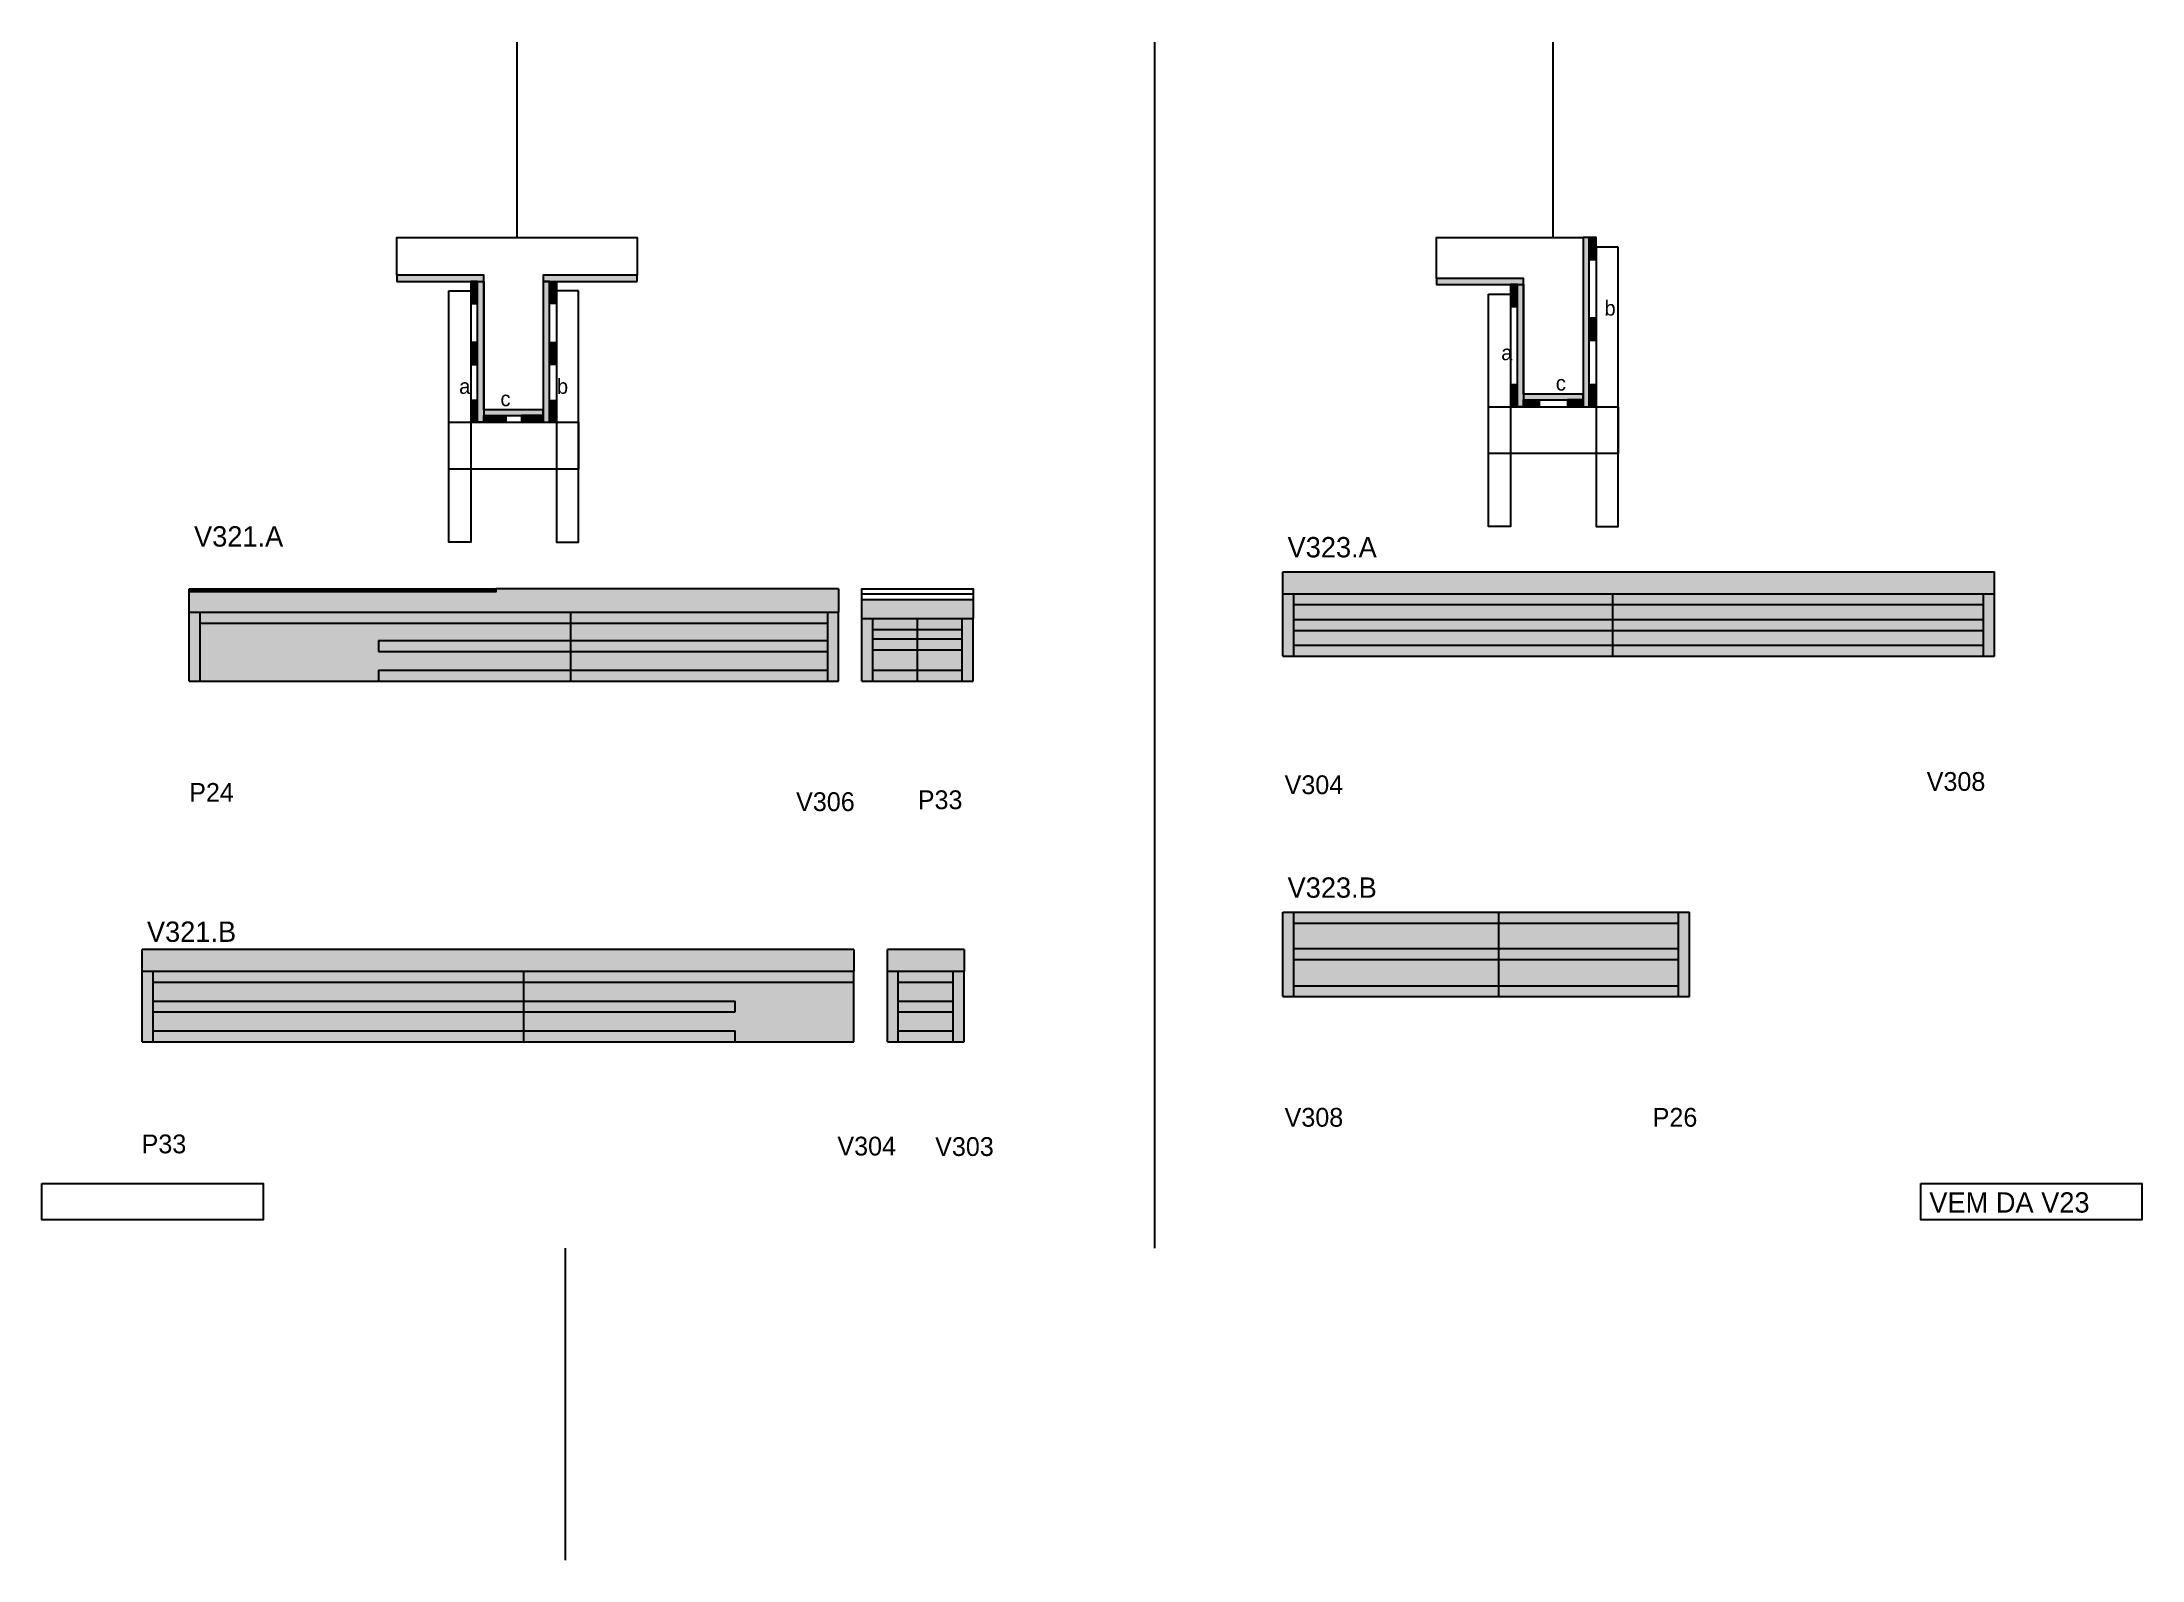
# Model space of a CAD drawing. Header units: metres. Extents: x 6735 to 8077, y 2759 to 3729.
import ezdxf

# ---------------------------------------------------------------- set-up
doc = ezdxf.new("R2010")
doc.units = ezdxf.units.M
for name, color, linetype in [('5', 7, 'Continuous'), ('CONCRETO', 7, 'Continuous'), ('COTA', 7, 'Continuous'), ('detalhes', 7, 'Continuous'), ('Hachura', 7, 'Continuous'), ('Madeira', 7, 'Continuous'), ('Painéis', 7, 'Continuous'), ('REAPROVEITAMENTO', 7, 'Continuous'), ('SARR_2.2x7', 7, 'Continuous'), ('SARR_3.5x7', 7, 'Continuous'), ('SARR_EDITAR', 7, 'Continuous'), ('Texto Seção', 7, 'Continuous')]:
    doc.layers.add(name, color=color, linetype=linetype)

msp = doc.modelspace()

# ---------------------------------------------------------------- hatches: boundary and pattern name
at = {"layer": 'COTA'}
h = msp.add_hatch(color=7, dxfattribs=at)
h.dxf.hatch_style = 1
h.paths.add_polyline_path([(7982.8, 3376), (7982.8, 3390), (7982.8, 3390), (7527.8, 3390), (7527.8, 3390), (7527.8, 3376), (7527.8, 3376), (7982.8, 3376), (7982.8, 3376)])
h = msp.add_hatch(color=7, dxfattribs=at)
h.dxf.hatch_style = 1
h.paths.add_polyline_path([(7024.7, 3377.1), (6828.7, 3377.1), (6828.7, 3377.1), (6828.7, 3364.1), (6828.7, 3364.1), (7243.7, 3364.1), (7243.7, 3364.1), (7243.7, 3379.1), (7243.7, 3379.1), (7024.7, 3379.1), (7024.7, 3379.1), (7024.7, 3377.1)])
h = msp.add_hatch(color=7, dxfattribs=at)
h.dxf.hatch_style = 1
h.paths.add_polyline_path([(7329.7, 3360.1), (7329.7, 3372.1), (7329.7, 3372.1), (7258.7, 3372.1), (7258.7, 3372.1), (7258.7, 3360.1), (7258.7, 3360.1), (7329.7, 3360.1)])
h = msp.add_hatch(color=7, dxfattribs=at)
h.dxf.hatch_style = 1
h.paths.add_polyline_path([(7253.6, 3134.7), (7253.6, 3148.7), (7253.6, 3148.7), (6798.3, 3148.7), (6798.3, 3148.7), (6798.6, 3134.7), (6798.6, 3134.7), (7253.6, 3134.7), (7253.6, 3134.7)])
h = msp.add_hatch(color=7, dxfattribs=at)
h.dxf.hatch_style = 1
h.paths.add_polyline_path([(7324, 3134.7), (7324, 3148.7), (7324, 3148.7), (7275, 3148.7), (7275, 3148.7), (7275, 3134.7), (7275, 3134.7), (7324, 3134.7), (7324, 3134.7)])
at = {"layer": 'Hachura'}
h = msp.add_hatch(color=7, dxfattribs=at)
h.dxf.hatch_style = 1
h.paths.add_polyline_path([(7723.7, 3603.5), (7719.7, 3603.5), (7719.7, 3603.5), (7719.7, 3495.5), (7719.7, 3495.5), (7723.7, 3495.5), (7723.7, 3495.5), (7723.7, 3603.5)])
h = msp.add_hatch(color=7, dxfattribs=at)
h.dxf.hatch_style = 1
h.paths.add_polyline_path([(7723.7, 3589.5), (7728.1, 3589.5), (7728.1, 3589.5), (7728.1, 3603.5), (7728.1, 3603.5), (7723.7, 3603.5), (7723.7, 3603.5), (7723.7, 3589.5)])
h = msp.add_hatch(color=7, dxfattribs=at)
h.dxf.hatch_style = 1
h.paths.add_polyline_path([(7017, 3575.5), (7017, 3579.5), (7017, 3579.5), (6961.4, 3579.5), (6961.4, 3579.5), (6961.4, 3575.5), (6961.4, 3575.5), (7017, 3575.5)])
h = msp.add_hatch(color=7, dxfattribs=at)
h.dxf.hatch_style = 1
h.paths.add_polyline_path([(7008.6, 3561.5), (7013, 3561.5), (7013, 3561.5), (7013, 3575.5), (7013, 3575.5), (7008.6, 3575.5), (7008.6, 3575.5), (7008.6, 3561.5)])
h = msp.add_hatch(color=7, dxfattribs=at)
h.dxf.hatch_style = 1
h.paths.add_polyline_path([(7013, 3575.5), (7017, 3575.5), (7017, 3575.5), (7017, 3485.5), (7017, 3485.5), (7013, 3485.5), (7013, 3485.5), (7013, 3575.5)])
h = msp.add_hatch(color=7, dxfattribs=at)
h.dxf.hatch_style = 1
h.paths.add_polyline_path([(7115, 3575.5), (7115, 3579.5), (7115, 3579.5), (7055, 3579.5), (7055, 3579.5), (7055, 3575.5), (7055, 3575.5), (7115, 3575.5)])
h = msp.add_hatch(color=7, dxfattribs=at)
h.dxf.hatch_style = 1
h.paths.add_polyline_path([(7059, 3575.5), (7055, 3575.5), (7055, 3575.5), (7055, 3485.5), (7055, 3485.5), (7059, 3485.5), (7059, 3485.5), (7059, 3575.5)])
h = msp.add_hatch(color=7, dxfattribs=at)
h.dxf.hatch_style = 1
h.paths.add_polyline_path([(7063.4, 3561.5), (7059, 3561.5), (7059, 3561.5), (7059, 3575.5), (7059, 3575.5), (7063.4, 3575.5), (7063.4, 3575.5), (7063.4, 3561.5)])
h = msp.add_hatch(color=7, dxfattribs=at)
h.dxf.hatch_style = 1
h.paths.add_polyline_path([(7681.7, 3573.5), (7681.7, 3577.5), (7681.7, 3577.5), (7626.1, 3577.5), (7626.1, 3577.5), (7626.1, 3573.5), (7626.1, 3573.5), (7681.7, 3573.5)])
h = msp.add_hatch(color=7, dxfattribs=at)
h.dxf.hatch_style = 1
h.paths.add_polyline_path([(7673.3, 3559.5), (7677.7, 3559.5), (7677.7, 3559.5), (7677.7, 3573.5), (7677.7, 3573.5), (7673.3, 3573.5), (7673.3, 3573.5), (7673.3, 3559.5)])
h = msp.add_hatch(color=7, dxfattribs=at)
h.dxf.hatch_style = 1
h.paths.add_polyline_path([(7681.7, 3573.5), (7677.7, 3573.5), (7677.7, 3573.5), (7677.7, 3495.5), (7677.7, 3495.5), (7681.7, 3495.5), (7681.7, 3495.5), (7681.7, 3573.5), (7681.7, 3573.5)])
h = msp.add_hatch(color=7, dxfattribs=at)
h.dxf.hatch_style = 1
h.paths.add_polyline_path([(7723.7, 3538), (7728.1, 3538), (7728.1, 3538), (7728.1, 3552), (7728.1, 3552), (7723.7, 3552), (7723.7, 3552), (7723.7, 3538)])
h = msp.add_hatch(color=7, dxfattribs=at)
h.dxf.hatch_style = 1
h.paths.add_polyline_path([(7008.6, 3522.5), (7013, 3522.5), (7013, 3522.5), (7013, 3536.5), (7013, 3536.5), (7008.6, 3536.5), (7008.6, 3536.5), (7008.6, 3522.5)])
h = msp.add_hatch(color=7, dxfattribs=at)
h.dxf.hatch_style = 1
h.paths.add_polyline_path([(7063.4, 3522.5), (7059, 3522.5), (7059, 3522.5), (7059, 3536.5), (7059, 3536.5), (7063.4, 3536.5), (7063.4, 3536.5), (7063.4, 3522.5)])
h = msp.add_hatch(color=7, dxfattribs=at)
h.dxf.hatch_style = 1
h.paths.add_polyline_path([(7673.3, 3495.5), (7677.7, 3495.5), (7677.7, 3495.5), (7677.7, 3509.5), (7677.7, 3509.5), (7673.3, 3509.5), (7673.3, 3509.5), (7673.3, 3495.5)])
h = msp.add_hatch(color=7, dxfattribs=at)
h.dxf.hatch_style = 1
h.paths.add_polyline_path([(7723.7, 3495.5), (7728.1, 3495.5), (7728.1, 3495.5), (7728.1, 3509.5), (7728.1, 3509.5), (7723.7, 3509.5), (7723.7, 3509.5), (7723.7, 3495.5)])
h = msp.add_hatch(color=7, dxfattribs=at)
h.dxf.hatch_style = 1
h.paths.add_polyline_path([(7008.6, 3485.5), (7013, 3485.5), (7013, 3485.5), (7013, 3499.5), (7013, 3499.5), (7008.6, 3499.5), (7008.6, 3499.5), (7008.6, 3485.5)])
h = msp.add_hatch(color=7, dxfattribs=at)
h.dxf.hatch_style = 1
h.paths.add_polyline_path([(7055, 3489.9), (7055, 3493.5), (7055, 3493.5), (7017, 3493.5), (7017, 3493.5), (7017, 3489.9), (7017, 3489.9), (7055, 3489.9)])
h = msp.add_hatch(color=7, dxfattribs=at)
h.dxf.hatch_style = 1
h.paths.add_polyline_path([(7063.4, 3485.5), (7059, 3485.5), (7059, 3485.5), (7059, 3499.5), (7059, 3499.5), (7063.4, 3499.5), (7063.4, 3499.5), (7063.4, 3485.5)])
h = msp.add_hatch(color=7, dxfattribs=at)
h.dxf.hatch_style = 1
h.paths.add_polyline_path([(7719.7, 3499.9), (7719.7, 3503.5), (7719.7, 3503.5), (7681.7, 3503.5), (7681.7, 3503.5), (7681.7, 3499.9), (7681.7, 3499.9), (7719.7, 3499.9)])
h = msp.add_hatch(color=7, dxfattribs=at)
h.dxf.hatch_style = 1
h.paths.add_polyline_path([(7681.7, 3495.5), (7681.7, 3499.9), (7681.7, 3499.9), (7691.7, 3499.9), (7691.7, 3499.9), (7691.7, 3495.5), (7691.7, 3495.5), (7681.7, 3495.5)])
h = msp.add_hatch(color=7, dxfattribs=at)
h.dxf.hatch_style = 1
h.paths.add_polyline_path([(7719.7, 3495.5), (7719.7, 3499.9), (7719.7, 3499.9), (7709.7, 3499.9), (7709.7, 3499.9), (7709.7, 3495.5), (7709.7, 3495.5), (7719.7, 3495.5)])
h = msp.add_hatch(color=7, dxfattribs=at)
h.dxf.hatch_style = 1
h.paths.add_polyline_path([(7017, 3485.5), (7017, 3489.9), (7017, 3489.9), (7031, 3489.9), (7031, 3489.9), (7031, 3485.5), (7031, 3485.5), (7017, 3485.5)])
h = msp.add_hatch(color=7, dxfattribs=at)
h.dxf.hatch_style = 1
h.paths.add_polyline_path([(7055, 3485.5), (7055, 3489.9), (7055, 3489.9), (7041, 3489.9), (7041, 3489.9), (7041, 3485.5), (7041, 3485.5), (7055, 3485.5)])
at = {"layer": 'REAPROVEITAMENTO'}
h = msp.add_hatch(color=7, dxfattribs=at)
h.dxf.hatch_style = 1
h.paths.add_polyline_path([(7527.8, 3336.1), (7527.8, 3376.3), (7527.8, 3376.3), (7982.8, 3376.1), (7982.8, 3376.1), (7982.8, 3336), (7982.8, 3336), (7527.8, 3336.1), (7527.8, 3336.1)])
h = msp.add_hatch(color=7, dxfattribs=at)
h.dxf.hatch_style = 1
h.paths.add_polyline_path([(7243.7, 3320.1), (7243.7, 3364.1), (7243.7, 3364.1), (6828.7, 3364.1), (6828.7, 3364.1), (6828.7, 3320.1), (6828.7, 3320.1), (7243.7, 3320.1)])
h = msp.add_hatch(color=7, dxfattribs=at)
h.dxf.hatch_style = 1
h.paths.add_polyline_path([(7329.7, 3320), (7329.7, 3367.2), (7329.7, 3367.2), (7258.7, 3367.3), (7258.7, 3367.3), (7258.7, 3320.2), (7258.7, 3320.2), (7329.7, 3320)])
h = msp.add_hatch(color=7, dxfattribs=at)
h.dxf.hatch_style = 1
h.paths.add_polyline_path([(7527.8, 3118.6), (7527.8, 3172.7), (7527.8, 3172.7), (7787.8, 3172.5), (7787.8, 3172.5), (7787.8, 3118.4), (7787.8, 3118.4), (7527.8, 3118.6), (7527.8, 3118.6)])
h = msp.add_hatch(color=7, dxfattribs=at)
h.dxf.hatch_style = 1
h.paths.add_polyline_path([(7253.6, 3089.7), (7253.6, 3134.8), (7253.6, 3134.8), (6798.6, 3135), (6798.6, 3135), (6798.6, 3089.8), (6798.6, 3089.8), (7253.6, 3089.7)])
h = msp.add_hatch(color=7, dxfattribs=at)
h.dxf.hatch_style = 1
h.paths.add_polyline_path([(7324, 3089.7), (7324, 3134.8), (7324, 3134.8), (7275, 3135), (7275, 3135), (7275, 3089.8), (7275, 3089.8), (7324, 3089.7)])

# ---------------------------------------------------------------- linework, layer by layer
at = {"color": 7, "lineweight": 25}
msp.add_line((7069.2, 2758.5), (7069.2, 2957.8), dxfattribs=at)
at = {"layer": 'CONCRETO', "color": 7, "lineweight": 25}
for points in [[(6961.4, 3579.5), (6961.4, 3603.5), (7115, 3603.5), (7115, 3579.5), (7055, 3579.5), (7055, 3493.5), (7017, 3493.5), (7017, 3579.5)], [(7626.1, 3577.5), (7626.1, 3603.5), (7681.7, 3603.5), (7681.7, 3603.5), (7719.7, 3603.5), (7719.7, 3503.5), (7681.7, 3503.5), (7681.7, 3577.5)]]:
    msp.add_lwpolyline(points, close=True, dxfattribs=at)
at = {"layer": 'COTA', "color": 7, "lineweight": 25}
for p, q in [((7445.7, 3728.5), (7445.7, 2957.8)), ((7527.8, 3376), (7527.8, 3390)), ((7527.8, 3390), (7982.8, 3390)), ((7982.8, 3376), (7982.8, 3390)), ((6828.7, 3364.1), (6828.7, 3377.1)), ((7243.7, 3379.1), (7024.7, 3379.1)), ((7243.7, 3379.1), (7243.7, 3364.1)), ((7258.7, 3360.1), (7258.7, 3372.1)), ((7329.7, 3372.1), (7258.7, 3372.1)), ((7329.7, 3372.1), (7329.7, 3360.1)), ((6798.6, 3134.7), (6798.6, 3148.7)), ((7253.6, 3148.7), (6798.6, 3148.7)), ((7253.6, 3148.7), (7253.6, 3134.7)), ((7275, 3134.7), (7275, 3148.7)), ((7324, 3148.7), (7275, 3148.7)), ((7324, 3148.7), (7324, 3134.7))]:
    msp.add_line(p, q, dxfattribs=at)
at = {"layer": 'Defpoints', "color": 7, "lineweight": 25}
for p, q in [((7038.2, 3603.5), (7038.2, 3728.5)), ((7700.7, 3603.5), (7700.7, 3728.5))]:
    msp.add_line(p, q, dxfattribs=at)
at = {"layer": 'Madeira', "color": 7, "lineweight": 25}
for points in [[(7723.7, 3589.5), (7728.1, 3589.5), (7728.1, 3603.5), (7723.7, 3603.5)], [(7008.6, 3561.5), (7013, 3561.5), (7013, 3575.5), (7008.6, 3575.5)], [(7063.4, 3561.5), (7059, 3561.5), (7059, 3575.5), (7063.4, 3575.5)], [(7673.3, 3559.5), (7677.7, 3559.5), (7677.7, 3573.5), (7673.3, 3573.5)], [(7723.7, 3538), (7728.1, 3538), (7728.1, 3552), (7723.7, 3552)], [(7008.6, 3522.5), (7013, 3522.5), (7013, 3536.5), (7008.6, 3536.5)], [(7063.4, 3522.5), (7059, 3522.5), (7059, 3536.5), (7063.4, 3536.5)], [(7673.3, 3495.5), (7677.7, 3495.5), (7677.7, 3509.5), (7673.3, 3509.5)], [(7723.7, 3495.5), (7728.1, 3495.5), (7728.1, 3509.5), (7723.7, 3509.5)], [(7008.6, 3485.5), (7013, 3485.5), (7013, 3499.5), (7008.6, 3499.5)], [(7063.4, 3485.5), (7059, 3485.5), (7059, 3499.5), (7063.4, 3499.5)], [(7681.7, 3495.5), (7681.7, 3499.9), (7691.7, 3499.9), (7691.7, 3495.5)], [(7719.7, 3495.5), (7719.7, 3499.9), (7709.7, 3499.9), (7709.7, 3495.5)], [(7017, 3485.5), (7017, 3489.9), (7031, 3489.9), (7031, 3485.5)], [(7055, 3485.5), (7055, 3489.9), (7041, 3489.9), (7041, 3485.5)]]:
    msp.add_lwpolyline(points, close=True, dxfattribs=at)
at = {"layer": 'Painéis', "color": 7, "lineweight": 25}
for p, q in [((7527.8, 3376), (7982.8, 3376)), ((7527.8, 3336), (7527.8, 3376)), ((7738.8, 3336), (7738.8, 3376)), ((7982.8, 3336), (7982.8, 3376)), ((6828.7, 3364.1), (7243.7, 3364.1)), ((6828.7, 3320.1), (6828.7, 3364.1)), ((7072.7, 3320.1), (7072.7, 3364.1)), ((7243.7, 3320.1), (7243.7, 3364.1)), ((7258.7, 3360.1), (7329.7, 3360.1)), ((7258.7, 3320.1), (7258.7, 3360.1)), ((7294.2, 3320.1), (7294.2, 3360.1)), ((7329.7, 3320.1), (7329.7, 3360.1)), ((7527.8, 3336), (7982.8, 3336)), ((6828.7, 3320.1), (7243.7, 3320.1)), ((7258.7, 3320.1), (7329.7, 3320.1)), ((7527.8, 3172.5), (7787.8, 3172.5)), ((7527.8, 3118.5), (7527.8, 3172.5)), ((7665.8, 3118.5), (7665.8, 3172.5)), ((7787.8, 3118.5), (7787.8, 3172.5)), ((6798.6, 3134.7), (7253.6, 3134.7)), ((6798.6, 3089.7), (6798.6, 3134.7)), ((7042.6, 3089.7), (7042.6, 3134.7)), ((7253.6, 3089.7), (7253.6, 3134.7)), ((7275, 3134.7), (7324, 3134.7)), ((7275, 3089.7), (7275, 3134.7)), ((7324, 3089.7), (7324, 3134.7)), ((7527.8, 3118.5), (7787.8, 3118.5)), ((6798.6, 3089.7), (7253.6, 3089.7)), ((7275, 3089.7), (7324, 3089.7))]:
    msp.add_line(p, q, dxfattribs=at)
for points in [[(7723.7, 3603.5), (7719.7, 3603.5), (7719.7, 3495.5), (7723.7, 3495.5)], [(7017, 3575.5), (7017, 3579.5), (6961.4, 3579.5), (6961.4, 3575.5)], [(7013, 3575.5), (7017, 3575.5), (7017, 3485.5), (7013, 3485.5)], [(7115, 3575.5), (7115, 3579.5), (7055, 3579.5), (7055, 3575.5)], [(7059, 3575.5), (7055, 3575.5), (7055, 3485.5), (7059, 3485.5)], [(7681.7, 3573.5), (7681.7, 3577.5), (7626.1, 3577.5), (7626.1, 3573.5)], [(7677.7, 3573.5), (7681.7, 3573.5), (7681.7, 3495.5), (7677.7, 3495.5)], [(7055, 3489.9), (7055, 3493.5), (7017, 3493.5), (7017, 3489.9)], [(7719.7, 3499.9), (7719.7, 3503.5), (7681.7, 3503.5), (7681.7, 3499.9)], [(6828.7, 3379.1), (7024.7, 3379.1), (7024.7, 3377.1), (6828.7, 3377.1)], [(7329.7, 3372.1), (7258.7, 3372.1), (7258.7, 3379.1), (7329.7, 3379.1)]]:
    msp.add_lwpolyline(points, close=True, dxfattribs=at)
at = {"layer": 'SARR_2.2x7', "color": 7, "lineweight": 25}
for p, q in [((7329.7, 3375.6), (7258.7, 3375.6)), ((7534.8, 3336), (7534.8, 3376)), ((7975.8, 3336), (7975.8, 3376)), ((6835.7, 3320.1), (6835.7, 3364.1)), ((6835.7, 3357.1), (7072.7, 3357.1)), ((7072.7, 3357.1), (7236.8, 3357.1)), ((7236.8, 3320.1), (7236.8, 3364.1)), ((7265.6, 3320.1), (7265.6, 3360.1)), ((7322.7, 3320.1), (7322.7, 3360.1)), ((7534.8, 3369), (7975.8, 3369)), ((7534.8, 3359.5), (7738.8, 3359.5)), ((7738.8, 3359.5), (7975.8, 3359.5)), ((6949.7, 3346.1), (7072.7, 3346.1)), ((6949.7, 3346.1), (6949.7, 3339.1)), ((7072.7, 3346.1), (7236.8, 3346.1)), ((7265.6, 3353.1), (7294.2, 3353.1)), ((7265.6, 3347.1), (7294.2, 3347.1)), ((7294.2, 3353.1), (7322.7, 3353.1)), ((7294.2, 3347.1), (7322.7, 3347.1)), ((7534.8, 3352.5), (7738.8, 3352.5)), ((7534.8, 3343), (7975.8, 3343)), ((7738.8, 3352.5), (7975.8, 3352.5)), ((6949.7, 3339.1), (7072.7, 3339.1)), ((7072.7, 3339.1), (7236.8, 3339.1)), ((7265.6, 3340.1), (7294.2, 3340.1)), ((7294.2, 3340.1), (7322.7, 3340.1)), ((6949.7, 3327.1), (7072.7, 3327.1)), ((6949.7, 3327.1), (6949.7, 3320.1)), ((7072.7, 3327.1), (7236.8, 3327.1)), ((7265.6, 3327.1), (7294.2, 3327.1)), ((7294.2, 3327.1), (7322.7, 3327.1)), ((7534.8, 3118.5), (7534.8, 3172.5)), ((7780.8, 3118.5), (7780.8, 3172.5)), ((7534.8, 3165.5), (7665.8, 3165.5)), ((7665.8, 3165.5), (7780.8, 3165.5)), ((7534.8, 3149.3), (7665.8, 3149.3)), ((7534.8, 3142.3), (7665.8, 3142.3)), ((7665.8, 3149.3), (7780.8, 3149.3)), ((7665.8, 3142.3), (7780.8, 3142.3)), ((6805.5, 3089.7), (6805.5, 3134.7)), ((7281.9, 3089.7), (7281.9, 3134.7)), ((7317, 3089.7), (7317, 3134.7)), ((6805.5, 3127.7), (7042.6, 3127.7)), ((6805.5, 3115.7), (7042.6, 3115.7)), ((7042.6, 3127.7), (7253.6, 3127.7)), ((7042.6, 3115.7), (7177.6, 3115.7)), ((7177.6, 3108.7), (7177.6, 3115.7)), ((7281.9, 3127.7), (7317, 3127.7)), ((7281.9, 3115.7), (7317, 3115.7)), ((7534.8, 3125.5), (7665.8, 3125.5)), ((7665.8, 3125.5), (7780.8, 3125.5)), ((6805.5, 3108.7), (7042.6, 3108.7)), ((7042.6, 3108.7), (7177.6, 3108.7)), ((7281.9, 3108.7), (7317, 3108.7)), ((6805.5, 3096.7), (7042.6, 3096.7)), ((7042.6, 3096.7), (7177.6, 3096.7)), ((7177.6, 3090), (7177.6, 3096.7)), ((7281.9, 3096.7), (7317, 3096.7))]:
    msp.add_line(p, q, dxfattribs=at)
at = {"layer": 'SARR_3.5x7', "color": 7, "lineweight": 25}
for points in [[(7742.1, 3597.5), (7728.1, 3597.5), (7728.1, 3419), (7742.1, 3419)], [(6994.6, 3569.5), (7008.6, 3569.5), (7008.6, 3409), (6994.6, 3409)], [(7077.4, 3569.5), (7063.4, 3569.5), (7063.4, 3409), (7077.4, 3409)], [(7659.3, 3567.5), (7673.3, 3567.5), (7673.3, 3419), (7659.3, 3419)], [(7659.3, 3495.5), (7742.1, 3495.5), (7742.1, 3465.5), (7659.3, 3465.5)], [(6994.6, 3485.5), (7077.4, 3485.5), (7077.4, 3455.5), (6994.6, 3455.5)]]:
    msp.add_lwpolyline(points, close=True, dxfattribs=at)
at = {"layer": 'SARR_EDITAR', "color": 7, "lineweight": 25}
msp.add_line((7024.7, 3378.1), (6828.7, 3378.1), dxfattribs=at)
at = {"layer": 'Texto Seção', "color": 7, "lineweight": 25}
for points in [[(6734.5, 2999), (6876, 2999), (6876, 2975.8), (6734.5, 2975.8)], [(7935.6, 2999), (8077, 2999), (8077, 2975.8), (7935.6, 2975.8)]]:
    msp.add_lwpolyline(points, close=True, dxfattribs=at)

# ---------------------------------------------------------------- texts
at = {"layer": '5', "color": 7, "lineweight": 25}
for s, p in [('P24', (6828.6, 3243)), ('V306', (7216.6, 3237.1)), ('P33', (7294.4, 3238.3)), ('V304', (7528.9, 3247.9)), ('V308', (7939.4, 3250)), ('V308', (7528.9, 3035.4)), ('P26', (7764.2, 3035.4)), ('P33', (6798.2, 3018.4)), ('V304', (7243, 3017)), ('V303', (7305.5, 3016.7))]:
    msp.add_text(s, height=12, dxfattribs=at).set_placement(p)
at = {"layer": 'detalhes', "color": 7, "lineweight": 25}
for s, p in [('b', (7733.4, 3553.7)), ('a', (7667.4, 3525.2)), ('a', (7001.2, 3503.7)), ('b', (7063.7, 3503.7)), ('c', (7702.3, 3505.8)), ('c', (7027.6, 3495.8))]:
    msp.add_text(s, height=9.6, dxfattribs=at).set_placement(p)
at = {"layer": 'Texto Seção', "color": 7, "lineweight": 25}
for s, p in [('V321.A', (6831.7, 3406.1)), ('V323.A', (7530.8, 3399.2)), ('V323.B', (7530.8, 3181.7)), ('V321.B', (6801.6, 3153.5)), ('VEM DA V23', (7941.1, 2980.5))]:
    msp.add_text(s, height=13, dxfattribs=at).set_placement(p)

doc.saveas('drawing.dxf')
